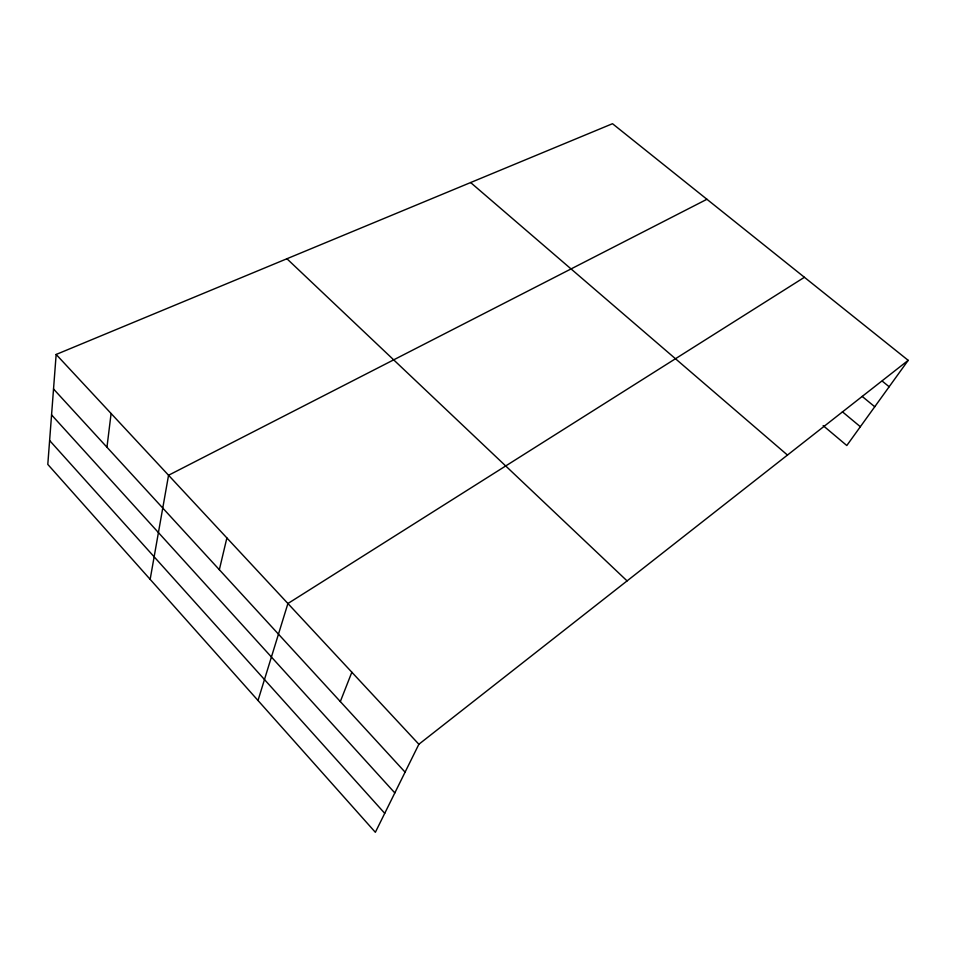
<?xml version="1.0" encoding="UTF-8"?>
<svg xmlns="http://www.w3.org/2000/svg" width="956" height="956" viewBox="0 0 956 956"><rect width="100%" height="100%" fill="white"/><g stroke="black" fill="none" stroke-linecap="round" stroke-linejoin="round"><path stroke-width="1.43" d="M56.153 354.461L47.8 464.401L375.361 832.294L418.871 744.258L908.2 360.34L612.497 123.706L56.153 354.461L418.871 744.258M106.964 447.229L111.099 413.506M150.152 579.36L168.555 475.252L706.926 199.278M219.342 569.716L226.883 537.929M258.012 700.485L287.911 603.523L804.414 277.288M340.324 701.561L351.844 672.223M908.2 360.34L846.801 445.52L823.14 425.611M882.316 381.181L889.164 386.75M862.157 396.393L874.752 406.754M842.391 411.785L860.352 426.723M470.627 182.548L787.469 455.068M286.92 258.741L627.076 580.901M53.536 389.008L405.081 772.149M51.564 414.892L394.828 792.918M49.616 440.513L384.73 813.341"/></g></svg>
